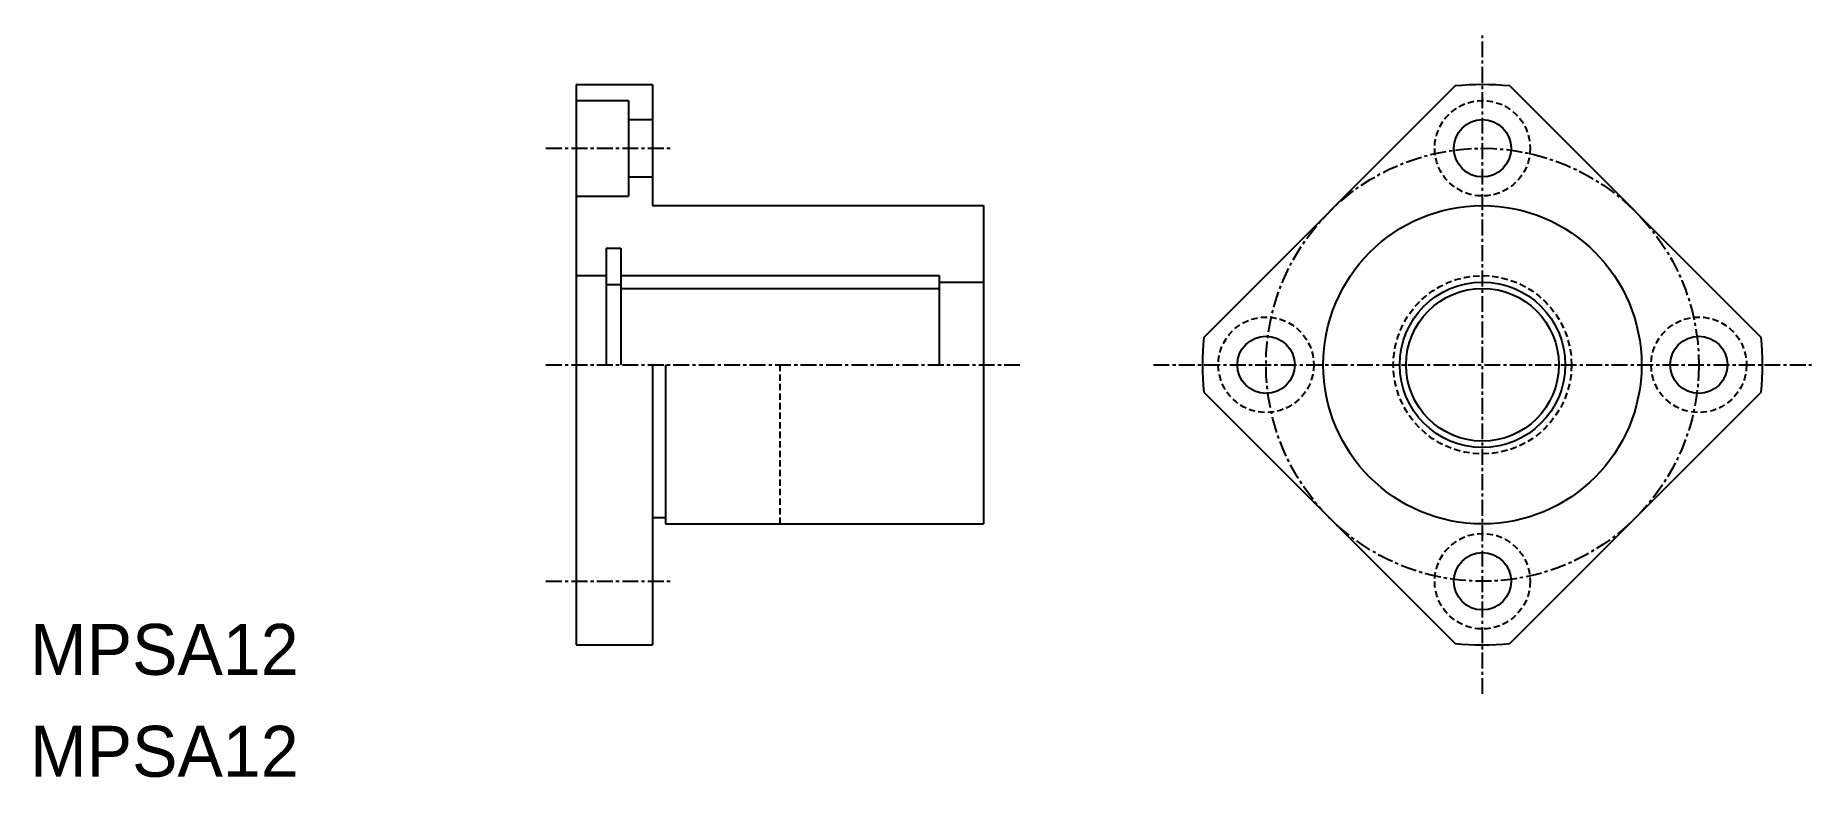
# Model space of a CAD drawing. Extents: x 10 to 150, y 10 to 68.
import ezdxf

# ---------------------------------------------------------------- set-up
doc = ezdxf.new("R2010")
doc.units = 0
doc.linetypes.add('CENTER', pattern=[2, 1.25, -0.25, 0.25, -0.25])
doc.linetypes.add('DASHED', pattern=[0.75, 0.5, -0.25])
doc.layers.get('0').update_dxf_attribs({"linetype": 'CONTINUOUS'})
doc.layers.add('CENTER', color=1, linetype='CENTER')

msp = doc.modelspace()

# ---------------------------------------------------------------- linework, layer by layer
at = {"color": 7, "linetype": 'CONTINUOUS'}
for p, q in [((52.92, 64.35), (52.92, 20.35)), ((52.92, 64.35), (58.92, 64.35)), ((58.92, 64.35), (58.92, 54.85)), ((121.96, 64.25), (102.21, 44.5)), ((126.26, 64.25), (146, 44.5)), ((52.92, 63.1), (57.02, 63.1)), ((57.02, 63.1), (57.02, 55.6)), ((57.02, 61.6), (58.92, 61.6)), ((57.02, 57.1), (58.92, 57.1)), ((52.92, 55.6), (57.02, 55.6)), ((58.92, 54.85), (84.92, 54.85)), ((84.92, 54.85), (84.92, 29.85)), ((55.27, 51.5), (55.27, 42.35)), ((55.27, 51.5), (56.42, 51.5)), ((56.42, 51.5), (56.42, 42.35)), ((52.92, 49.35), (55.27, 49.35)), ((56.42, 49.35), (81.42, 49.35)), ((81.42, 49.35), (81.42, 48.35)), ((81.42, 48.85), (84.92, 48.85)), ((55.27, 48.65), (56.42, 48.65)), ((56.42, 48.35), (81.42, 48.35)), ((81.42, 48.35), (81.42, 42.35)), ((58.92, 42.35), (58.92, 20.35)), ((59.92, 42.35), (59.92, 29.85)), ((102.21, 40.21), (121.96, 20.46)), ((146, 40.21), (126.26, 20.46)), ((58.92, 30.35), (59.92, 30.35)), ((59.92, 29.85), (84.92, 29.85)), ((52.92, 20.35), (58.92, 20.35))]:
    msp.add_line(p, q, dxfattribs=at)
at = {"color": 3, "linetype": 'DASHED'}
msp.add_line((68.92, 42.35), (68.92, 29.85), dxfattribs=at)
for centre, radius in [((124.11, 59.35), 3.75), ((124.11, 42.35), 7), ((107.11, 42.35), 3.75), ((141.11, 42.35), 3.75), ((124.11, 25.35), 3.75)]:
    msp.add_circle(centre, radius, dxfattribs=at)
at = {"color": 7, "linetype": 'CONTINUOUS'}
for centre, radius in [((124.11, 59.35), 2.25), ((124.11, 42.35), 12.5), ((124.11, 42.35), 6.5), ((124.11, 42.35), 6), ((107.11, 42.35), 2.25), ((141.11, 42.35), 2.25), ((124.11, 25.35), 2.25)]:
    msp.add_circle(centre, radius, dxfattribs=at)
for start, end in [(84.4006, 95.5994), (174.4006, 185.5994), (354.4006, 5.5994), (264.4006, 275.5994)]:
    msp.add_arc((124.11, 42.35), 22, start, end, dxfattribs=at)
at = {"layer": 'CENTER', "color": 1, "linetype": 'CENTER'}
for p, q in [((124.11, 16.5), (124.11, 68.21)), ((50.54, 59.35), (60.49, 59.35)), ((50.54, 42.35), (87.78, 42.35)), ((98.26, 42.35), (149.96, 42.35)), ((50.54, 25.35), (60.49, 25.35))]:
    msp.add_line(p, q, dxfattribs=at)
msp.add_circle((124.11, 42.35), 17, dxfattribs=at)

# ---------------------------------------------------------------- texts
at = {"color": 7, "linetype": 'CONTINUOUS'}
for p in [(10, 18), (10, 10)]:
    msp.add_text('MPSA12', height=4, dxfattribs=at).set_placement(p)

doc.saveas('drawing.dxf')
